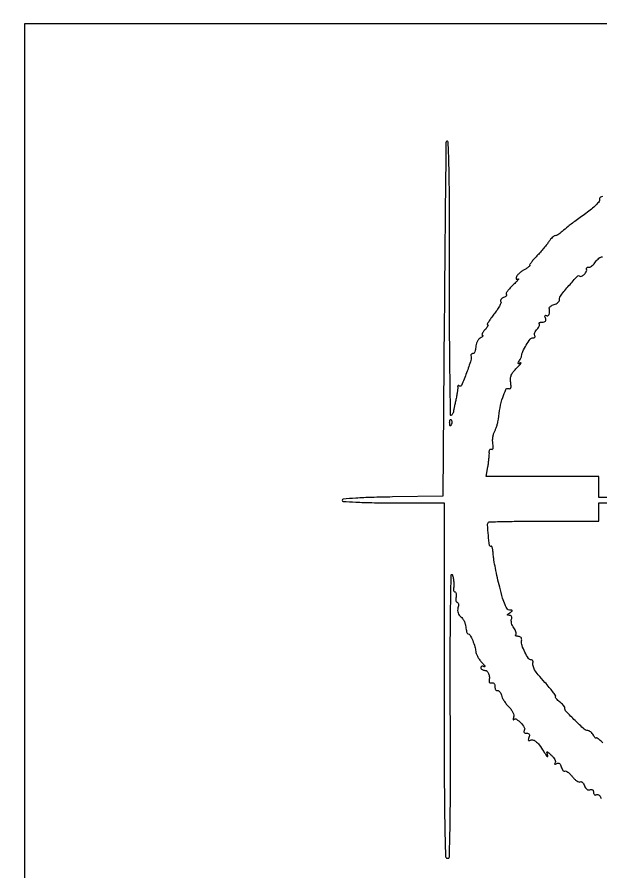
# Model space of a CAD drawing. Extents: x 0 to 836, y 5 to 589.
# Drawn here: x 786.7 to 805.54, y 20.9 to 48.52 of the extents above; entities that cross this region are included whole.
import ezdxf

# ---------------------------------------------------------------- set-up
doc = ezdxf.new("R2010")
doc.units = 0
doc.header["$MEASUREMENT"] = 0

msp = doc.modelspace()

# ---------------------------------------------------------------- linework, layer by layer
for points in [[(201.712326, 537.783562, -0.000001), (217.055896, 537.76491, -0.426088)], [(546.957638, 269.095817, -0.000001), (546.976289, 285.583213, -0.415883)], [(420.497259, 588.710259, 0.000013), (261.145696, 588.714318, 0.000021), (126.989856, 588.708632)], [(718.0002, 320.588723, -0.000011), (717.997333, 194.273324, -0.000202)], [(604.852986, 529.408162, -0.000002), (620.423836, 529.389509, -0.550615)], [(308.18842, 529.408162, -0.000002), (322.638019, 529.38951, -0.415836)], [(531.796111, 538.074638, -0.000002), (517.6951, 538.093291, -0.426056)], [(413.368417, 538.074638, -0.000002), (399.676779, 538.093291, -0.415815)], [(693.315638, 481.579418, -0.000002), (693.334294, 494.031443, -0.550517)], [(693.109162, 421.684687, -0.000002), (693.090507, 409.236574, -0.415775)], [(420.462, 4.7376), (836.1018, 4.7376), (836.1018, 4.9491, 0.047675), (836.091092, 5.061147, 0.173074), (836.05527, 5.121825, 0.144586), (835.98451, 5.152374, 0.030103), (835.848, 5.1606), (835.5942, 5.1606), (835.5942, 29.943407, 0.000223), (835.589332, 40.867792, 0.000628), (835.572933, 48.504221, 0.000026), (835.551504, 54.703733, 0.258997), (835.509671, 54.778456, -0.259848), (835.46748, 54.854103), (835.446278, 121.592707, -0.000059), (835.429914, 203.53197, -0.00002), (835.42504, 321.569549)], [(718.148241, 147.565102, 0.000075), (718.164575, 211.571705, 0.000026), (718.1694, 303.889409)], [(717.979042, 153.570589, -0.000014), (717.95733, 128.915092, -0.566366)], [(805.591545, 42.71638, 0.092998), (805.530015, 42.695089, 0.1603), (805.499468, 42.661252, 0.186668), (805.497429, 42.618212, -0.257892), (805.486607, 42.559747, -0.023351), (805.38344, 42.445507, -0.025678), (805.238661, 42.313776, -0.017076), (805.060329, 42.177432, 0.001903), (804.87206, 42.042339, 0.002314), (804.696757, 41.914297, 0.001948), (804.550211, 41.805331, 0.016124), (804.485486, 41.75347, -0.003341), (804.290511, 41.588888, -0.020097), (804.185274, 41.508187, -0.03952), (804.115204, 41.466659, -0.114499), (804.060647, 41.454, 0.162881), (804.026054, 41.442424, 0.03114), (803.975016, 41.398722, 0.030256), (803.919459, 41.337868, 0.023809), (803.866726, 41.265821, -0.020742), (803.800919, 41.174743, -0.007749), (803.701397, 41.052343, -0.007662), (803.5887, 40.922152, -0.009206), (803.47863, 40.803341, 0.010773), (803.379764, 40.695951, 0.017741), (803.301488, 40.600541, 0.011946), (803.243772, 40.520999, 0.361975), (803.245853, 40.498147, -0.407418), (803.246066, 40.479794, -0.032782), (803.206898, 40.443805, -0.029749), (803.146996, 40.401212, -0.016806), (803.06986, 40.356533, 0.03177), (802.987306, 40.305359, 0.030066), (802.910288, 40.243262, 0.031447), (802.848988, 40.179952, 0.085201), (802.817156, 40.126412, 0.042143), (802.803029, 40.077684, 0.245315), (802.810261, 40.052835, 0.283318), (802.833457, 40.046805, 0.051782), (802.876119, 40.064909, -0.659963), (802.884931, 40.058043, -0.109967), (802.870787, 40.030664, -0.021784), (802.807942, 39.961763, -0.007388), (802.710827, 39.867027, 0.01772), (802.610868, 39.765402, 0.029041), (802.534638, 39.671832, 0.029065), (802.485662, 39.594994, 0.335484), (802.490285, 39.561715, -0.244336), (802.497609, 39.538543, -0.136054), (802.484576, 39.511118, -0.080873), (802.450842, 39.482971, -0.04191), (802.401295, 39.459027, 0.05927), (802.351833, 39.432973, 0.090084), (802.317485, 39.398797, 0.119755), (802.303309, 39.362231, 0.172956), (802.310506, 39.328635, -0.238607), (802.314643, 39.280158, -0.025825), (802.265838, 39.175122, -0.02723), (802.190165, 39.049184, -0.01859), (802.091411, 38.914499, 0.01073), (801.993445, 38.785201, 0.020452), (801.921329, 38.676564, 0.020758), (801.87636, 38.594954, 0.557035), (801.887103, 38.5776, -0.463464), (801.898592, 38.564037, -0.081794), (801.886278, 38.527897, -0.04184), (801.850941, 38.4734, -0.019171), (801.7965, 38.4084, 0.024287), (801.743025, 38.343211, 0.054842), (801.710846, 38.288147, 0.118373), (801.704155, 38.252122, 0.389358), (801.719938, 38.236627, -0.304798), (801.733372, 38.226929, -0.263771), (801.73052, 38.20948, -0.069609), (801.700459, 38.181249, -0.021905), (801.64845, 38.147824, 0.089234), (801.591783, 38.099567, 0.055117), (801.54389, 38.02603, 0.053054), (801.511391, 37.939986, 0.063869), (801.5004, 37.854296, -0.038928), (801.494211, 37.774917, -0.058027), (801.475549, 37.707893, -0.076293), (801.448186, 37.662222, -0.223288), (801.4158, 37.647, 0.076513), (801.384813, 37.64223, 0.114085), (801.361286, 37.628362, 0.136955), (801.348932, 37.607694, 0.135909), (801.34902, 37.58355, -0.147718), (801.345952, 37.426389, -0.011395), (801.205409, 37.023478, -0.007961), (801.046624, 36.619298, -0.4629), (800.979693, 36.597601, 0.058202), (800.95178, 36.61065, 0.17428), (800.931039, 36.610151, 0.252082), (800.920159, 36.597435, 0.111453), (800.920343, 36.574638, -0.084167), (800.923091, 36.530488, -0.008568), (800.91018, 36.425981, -0.010518), (800.889902, 36.301189, -0.008202), (800.862806, 36.1665, 0.002214), (800.834233, 36.032775, 0.002944), (800.809512, 35.910937, 0.002086), (800.789823, 35.808634, 0.029607), (800.785116, 35.7717, -0.078988), (800.779112, 35.745491, -0.033154), (800.763356, 35.712802, -0.031763), (800.741518, 35.679393, -0.035755), (800.716398, 35.650398, -0.662723), (800.689884, 35.661146, -0.000313), (800.671853, 36.90467, -0.002343), (800.658863, 38.318691, -0.001374), (800.655896, 40.0114, 0.000777), (800.654489, 42.527367, 0.005371), (800.638626, 43.761311, 0.006957), (800.611722, 44.478217, 0.752893), (800.55014, 44.49255, 0.125054), (800.541927, 44.461672, 0.000023), (800.523391, 42.790195, 0.000526), (800.504894, 40.9389, 0.000318), (800.48669, 38.7468), (800.4429, 33.0363), (798.81435, 33.013323, 0.003989), (798.14322, 32.998498, 0.008695), (797.628944, 32.974075, 0.003545), (797.220018, 32.944609, 0.391253), (797.1858, 32.907573, 0.395359), (797.220557, 32.870487, 0.003675), (797.628768, 32.84701, 0.008715), (798.147808, 32.830048, 0.00381), (798.836638, 32.8248), (800.487476, 32.8248), (800.483569, 27.09315, 0.000711), (800.485787, 24.098629, 0.004003), (800.502059, 22.498699, 0.001636), (800.525326, 21.414047, 0.346609), (800.588181, 21.338203, 0.46838), (800.650603, 21.38711, 0.002535), (800.672326, 22.253537, 0.004927), (800.68556, 23.558132, 0.000847), (800.682086, 26.033503, -0.001147), (800.680462, 28.056992, -0.003255), (800.691752, 29.468034, -0.001963), (800.710655, 30.493179, -0.849153), (800.746878, 30.4983, -0.025823), (800.774647, 30.390266, -0.022922), (800.792466, 30.275564, -0.023584), (800.798878, 30.170788, -0.062763), (800.790563, 30.09645, 0.044444), (800.782112, 30.03974, 0.074706), (800.786432, 29.99189, 0.110564), (800.802156, 29.960105, 0.226551), (800.826663, 29.9484, -0.245756), (800.851548, 29.935382, -0.095035), (800.867815, 29.898698, -0.065283), (800.873163, 29.844023, -0.039361), (800.8659, 29.7792, 0.039361), (800.858637, 29.714377, 0.065283), (800.863985, 29.659702, 0.095035), (800.880252, 29.623018, 0.245756), (800.905137, 29.61, -0.272846), (800.928871, 29.596007, -0.093442), (800.941892, 29.556581, -0.061745), (800.94244, 29.497849, -0.035458), (800.929404, 29.428149, 0.064417), (800.918751, 29.344792, 0.078418), (800.931123, 29.267166, 0.081152), (800.966218, 29.199177, 0.075382), (801.021892, 29.143897, -0.078916), (801.076903, 29.088502, -0.042902), (801.126227, 29.005967, -0.041401), (801.163012, 28.911172, -0.051252), (801.180419, 28.818148, 0.022013), (801.191312, 28.73256, 0.034362), (801.208916, 28.660408, 0.037491), (801.229954, 28.608185, 0.285633), (801.251472, 28.5948, -0.275937), (801.313464, 28.557769, -0.020459), (801.403428, 28.372916, -0.027514), (801.477859, 28.173364, -0.075642), (801.5004, 28.025222, 0.0943), (801.513252, 27.957685, 0.031101), (801.556315, 27.8658, 0.029702), (801.617902, 27.767532, 0.029621), (801.69075, 27.677161, -0.011724), (801.757551, 27.600104, -0.04327), (801.794121, 27.54714, -0.340241), (801.791844, 27.530757, -0.336818), (801.77535, 27.528651, 0.065232), (801.734863, 27.54541, 0.132474), (801.700664, 27.545368, 0.184316), (801.678219, 27.529031, 0.145277), (801.6696, 27.499993, 0.140337), (801.679382, 27.465828, 0.099915), (801.706877, 27.436718, 0.085131), (801.747997, 27.417113, 0.06887), (801.7965, 27.4104, -0.18807), (801.867575, 27.382685, -0.116358), (801.918515, 27.307507, -0.082121), (801.941932, 27.191977, -0.048214), (801.933418, 27.05085, 0.186554), (801.938237, 27.028492, 0.14439), (801.957407, 27.012251, 0.098306), (801.989391, 27.005096, 0.05543), (802.02915, 27.00855, -0.143443), (802.068486, 27.005097, -0.137153), (802.100547, 26.980972, -0.110651), (802.120068, 26.938708, -0.0725), (802.123703, 26.884968, 0.06112), (802.126131, 26.83091, 0.098598), (802.142459, 26.787989, 0.133675), (802.169674, 26.762892, 0.169892), (802.203279, 26.758068, -0.179072), (802.240686, 26.752015, -0.089721), (802.278028, 26.720959, -0.070539), (802.309705, 26.67012, -0.051414), (802.330276, 26.6067, 0.064802), (802.358332, 26.527468, 0.025549), (802.416017, 26.426917, 0.024769), (802.490239, 26.32327, 0.028345), (802.571292, 26.232272, -0.037233), (802.649663, 26.141075, -0.051004), (802.70467, 26.047953, -0.060933), (802.731907, 25.962898, -0.139547), (802.725971, 25.89645, 0.019945), (802.710002, 25.849296, 0.090797), (802.706963, 25.820604, 0.436002), (802.715736, 25.813611, 0.160361), (802.731634, 25.821634, -0.352512), (802.817849, 25.830945, -0.05846), (802.956455, 25.717238, -0.055307), (803.069881, 25.570022, -0.282026), (803.069505, 25.471079, 0.122216), (803.058396, 25.436443, 0.187768), (803.067713, 25.406755, 0.150885), (803.097195, 25.386758, 0.074254), (803.142452, 25.38, -0.085433), (803.19513, 25.370933, -0.186931), (803.225675, 25.344652, -0.15803), (803.233509, 25.300918, -0.057607), (803.217668, 25.239222, 0.032639), (803.20117, 25.186105, 0.134648), (803.20223, 25.152781, 0.331961), (803.218208, 25.141124, 0.136549), (803.245512, 25.14904, -0.1844), (803.337169, 25.16656, -0.125024), (803.435088, 25.122292, -0.064868), (803.549897, 25.003391, -0.017652), (803.698355, 24.7878, 0.010269), (803.768196, 24.683099, 0.046309), (803.815589, 24.626989, 0.518905), (803.830799, 24.629763, 0.191146), (803.83226, 24.656157, -0.007434), (803.798292, 24.7631, -0.476523), (803.807953, 24.777323, -0.204742), (803.832781, 24.769118, -0.003121), (803.948164, 24.666, -0.040974), (804.009625, 24.600466, -0.054518), (804.053145, 24.531435, -0.066458), (804.073808, 24.469259, -0.187581), (804.065634, 24.425022, 0.048148), (804.050251, 24.393767, 0.396315), (804.055802, 24.380398, 0.221505), (804.075714, 24.380663, 0.02607), (804.115623, 24.402541, -0.130045), (804.162149, 24.416675, -0.172358), (804.204043, 24.403483, -0.119377), (804.239057, 24.360776, -0.048371), (804.265212, 24.289664, 0.040552), (804.287865, 24.224975, 0.07179), (804.317894, 24.177209, 0.111674), (804.350024, 24.153097, 0.248683), (804.379644, 24.155058, -0.254862), (804.417188, 24.157105, -0.047517), (804.47851, 24.120381, -0.040544), (804.549354, 24.058796, -0.026917), (804.62043, 23.977814, 0.032406), (804.692505, 23.897487, 0.047308), (804.766373, 23.837734, 0.058103), (804.831519, 23.80468, 0.230727), (804.874913, 23.809037, -0.207697), (804.910528, 23.814201, -0.119144), (804.949219, 23.792927, -0.081893), (804.985404, 23.747014, -0.049218), (805.012852, 23.68311, 0.058253), (805.043865, 23.614348, 0.097739), (805.086214, 23.567494, 0.122711), (805.135815, 23.546711, 0.130483), (805.188143, 23.552326, -0.090239), (805.23593, 23.561339, -0.155516), (805.274223, 23.549404, -0.153774), (805.298827, 23.517369, -0.087671), (805.3074, 23.468852, 0.068361), (805.313664, 23.423254, 0.142344), (805.332427, 23.393045, 0.190487), (805.360237, 23.382713, 0.134005), (805.392598, 23.392269, -0.142543), (805.428864, 23.402322, -0.124032), (805.467075, 23.392174, -0.102382), (805.501496, 23.362562, -0.0726), (805.526499, 23.318004, 0.095659), (805.555645, 23.271219, 0.107971)], [(813.4713, 32.994), (805.4766, 32.994), (805.4766, 33.3324), (805.4766, 33.6708), (803.658161, 33.6708), (801.839721, 33.6708), (801.894093, 33.98805, 0.008941), (801.914363, 34.120504, 0.008446), (801.930316, 34.256135, 0.008434), (801.940384, 34.376682, 0.028977), (801.941053, 34.455178, -0.053087), (801.944107, 34.509021, -0.121949), (801.960012, 34.546077, -0.201909), (801.985458, 34.560789, -0.17148), (802.016003, 34.554154, 0.282703), (802.04481, 34.55408, 0.202614), (802.064076, 34.580925, 0.075908), (802.068477, 34.642668, 0.024761), (802.056614, 34.733498, -0.047055), (802.047955, 34.834718, -0.033311), (802.056539, 34.948509, -0.033787), (802.079625, 35.05712, -0.058692), (802.114987, 35.142123, 0.033447), (802.154806, 35.225699, 0.019712), (802.191536, 35.330088, 0.019667), (802.220127, 35.437746, 0.031609), (802.234976, 35.531517, -0.025229), (802.287961, 35.896144, -0.030881), (802.375319, 36.229231, -0.029061), (802.475199, 36.481981, -0.394423), (802.559314, 36.516064, 0.157059), (802.605557, 36.513525, 0.247851), (802.634166, 36.539787, 0.103206), (802.642896, 36.603323, 0.021801), (802.630238, 36.715144, -0.057252), (802.624863, 36.843227, -0.082013), (802.651398, 36.953517, -0.069758), (802.716142, 37.061759, -0.030696), (802.828889, 37.185308, 0.009533), (802.912694, 37.269681, 0.034477), (802.961092, 37.327843, 0.312771), (802.961414, 37.34496, 0.390997), (802.946679, 37.348534, -0.018272), (802.889566, 37.319453, -0.340994), (802.871079, 37.323641, -0.306465), (802.869159, 37.343591, -0.016403), (802.903083, 37.401279, 0.012782), (802.932135, 37.449872, 0.014778), (802.95722, 37.497622, 0.013901), (802.97603, 37.539032, 0.079555), (802.981744, 37.5624, -0.090041), (803.021987, 37.713304, -0.027491), (803.134703, 37.922016, -0.021774), (803.264223, 38.113922, -0.237724), (803.344945, 38.1546, 0.073524), (803.383936, 38.160365, 0.149884), (803.409388, 38.177448, 0.188169), (803.417514, 38.202805, 0.123552), (803.408115, 38.23238, -0.160006), (803.398765, 38.271217, -0.069584), (803.410487, 38.323633, -0.058706), (803.439948, 38.380745, -0.048008), (803.483694, 38.433808, 0.040447), (803.527202, 38.484988, 0.059807), (803.555637, 38.536519, 0.078653), (803.565866, 38.580647, 0.217377), (803.554971, 38.609829, -0.252879), (803.549105, 38.629486, -0.22186), (803.562062, 38.646816, -0.090058), (803.598528, 38.658598, -0.033235), (803.652651, 38.6622, 0.062499), (803.715879, 38.670134, 0.169549), (803.753005, 38.694755, 0.182212), (803.765179, 38.735724, 0.07383), (803.75232, 38.793494, -0.036408), (803.73749, 38.842543, -0.155351), (803.740127, 38.872645, -0.32948), (803.757026, 38.882743, -0.1144), (803.785569, 38.873101, 0.257815), (803.834269, 38.870716, 0.190403), (803.871318, 38.911391, 0.091957), (803.887091, 38.998519, 0.042493), (803.87679, 39.113635, -0.212953), (803.884394, 39.143988, -0.069493), (803.918415, 39.176776, -0.054848), (803.971172, 39.206884, -0.038324), (804.035972, 39.229252, 0.059924), (804.101596, 39.25512, 0.065178), (804.157184, 39.295257, 0.073688), (804.194804, 39.342922, 0.131003), (804.2076, 39.390923, -0.167125), (804.255246, 39.529488, -0.012456), (804.512394, 39.842781, -0.009298), (804.786558, 40.148645, -0.424799), (804.862979, 40.150021, 0.342026), (804.9217, 40.142566, 0.066777), (805.0113, 40.212995, 0.062624), (805.082814, 40.307816, 0.272855), (805.082028, 40.37535, -0.165537), (805.076745, 40.399391, -0.188263), (805.087664, 40.420162, -0.122039), (805.115192, 40.434206, -0.057286), (805.155157, 40.4388, 0.117511), (805.20546, 40.450788, 0.04851), (805.264974, 40.488502, 0.044447), (805.323686, 40.543267, 0.0433), (805.372367, 40.608, -0.045066), (805.421404, 40.672731, -0.045314), (805.481162, 40.727497, -0.049303), (805.542192, 40.765146, -0.114046), (805.59435, 40.7772, 0.129885)], [(805.606872, 25.07147, 0.015566), (805.493755, 25.166952, 0.012759), (805.405599, 25.233195, 0.594157), (805.389427, 25.225317, -0.474229), (805.380137, 25.218401, -0.139179), (805.36228, 25.22868, -0.044398), (805.333992, 25.263435, -0.016756), (805.300624, 25.31655, 0.041822), (805.260949, 25.373194, 0.044644), (805.213183, 25.42111, 0.049169), (805.164817, 25.454162, 0.125965), (805.124043, 25.4646, -0.186369), (805.007552, 25.509583, -0.00965), (804.709464, 25.790821, -0.00951), (804.422057, 26.08359, -0.191578), (804.3768, 26.197371, 0.141473), (804.366114, 26.234381, 0.035067), (804.328429, 26.285823, 0.033061), (804.275162, 26.340924, 0.027934), (804.212131, 26.391934, -0.028178), (804.151368, 26.441158, -0.042895), (804.105207, 26.490922, -0.051822), (804.078, 26.534457, -0.25763), (804.079371, 26.562249, 0.297276), (804.078511, 26.597555, 0.009624), (803.991797, 26.718636, 0.015633), (803.877815, 26.861915, 0.009872), (803.73644, 27.02213, -0.009812), (803.516071, 27.271803, -0.044457), (803.404199, 27.430291, -0.078469), (803.355174, 27.556997, -0.092555), (803.351582, 27.68535, 0.105407), (803.350287, 27.709546, 0.116181), (803.339164, 27.730162, 0.113831), (803.319789, 27.743935, 0.098138), (803.29524, 27.7488, -0.250133), (803.205944, 27.796453, -0.030268), (803.089545, 27.995176, -0.034112), (802.997008, 28.213347, -0.124122), (802.984183, 28.36215, 0.078095), (802.984491, 28.42204, 0.122087), (802.964815, 28.469406, 0.132929), (802.926832, 28.499486, 0.101722), (802.874714, 28.5102, -0.038424), (802.827019, 28.513871, -0.109052), (802.79611, 28.52589, -0.246267), (802.786486, 28.543516, -0.203292), (802.794613, 28.563613, 0.211939), (802.807004, 28.595779, 0.058095), (802.797811, 28.650627, 0.048003), (802.771585, 28.716665, 0.034271), (802.730495, 28.784825, -0.045996), (802.688861, 28.857697, -0.04449), (802.660699, 28.937757, -0.047932), (802.649075, 29.012872, -0.106435), (802.657933, 29.069812, 0.090798), (802.666336, 29.114636, 0.135007), (802.65597, 29.152957, 0.145729), (802.628322, 29.178652, 0.112494), (802.588101, 29.188295, -0.031807), (802.534958, 29.192282, -0.4159), (802.524213, 29.206593, -0.20248), (802.537582, 29.228706, -0.013431), (802.6002, 29.2716, 0.008308), (802.673842, 29.320944, 0.262604), (802.682987, 29.339867, 0.37854), (802.670544, 29.352267, 0.012531), (802.594912, 29.354905, -0.245371), (802.523057, 29.393327, -0.048041), (802.450117, 29.526047, -0.030778), (802.370616, 29.747285, -0.008987), (802.275684, 30.09645, -0.006666), (802.202676, 30.40252, -0.006692), (802.137956, 30.710022, -0.006562), (802.088641, 30.979595, -0.026468), (802.069472, 31.145706, 0.017366), (802.058204, 31.261875, 0.03293), (802.03979, 31.354013, 0.043526), (802.017821, 31.41418, 0.448102), (801.995348, 31.420915, -0.541313), (801.950682, 31.441992, -0.008667), (801.910716, 31.77274, -0.009292), (801.882316, 32.108679, -0.216059), (801.915266, 32.196266, -0.193095), (801.949946, 32.211088, -0.000553), (802.458661, 32.221927, -0.003119), (803.035783, 32.229982, -0.00193), (803.7141, 32.2326), (805.4766, 32.2326), (805.4766, 32.5287), (805.4766, 32.8248), (813.472768, 32.8248)]]:
    msp.add_lwpolyline(points, format="xyb")
msp.add_lwpolyline([(835.1712, 30.2445), (835.1712, 12.1824), (811.0602, 12.1824), (786.9492, 12.1824), (786.9492, 30.2445), (786.9492, 48.3066), (811.0602, 48.3066), (835.1712, 48.3066)], close=True)
msp.add_lwpolyline([(800.712191, 35.346937, -0.054073), (800.693448, 35.311687, -0.470617), (800.67803, 35.310228, -0.168741), (800.666074, 35.334911, -0.018894), (800.661079, 35.39805, -0.028489), (800.662009, 35.456947, -0.077125), (800.671376, 35.497554, -0.208169), (800.686997, 35.512997, -0.296942), (800.705513, 35.509087, -0.126455), (800.721861, 35.481429, -0.060344), (800.728558, 35.440372, -0.05415), (800.725392, 35.393203, -0.051402)], format="xyb", close=True)

doc.saveas('drawing.dxf')
